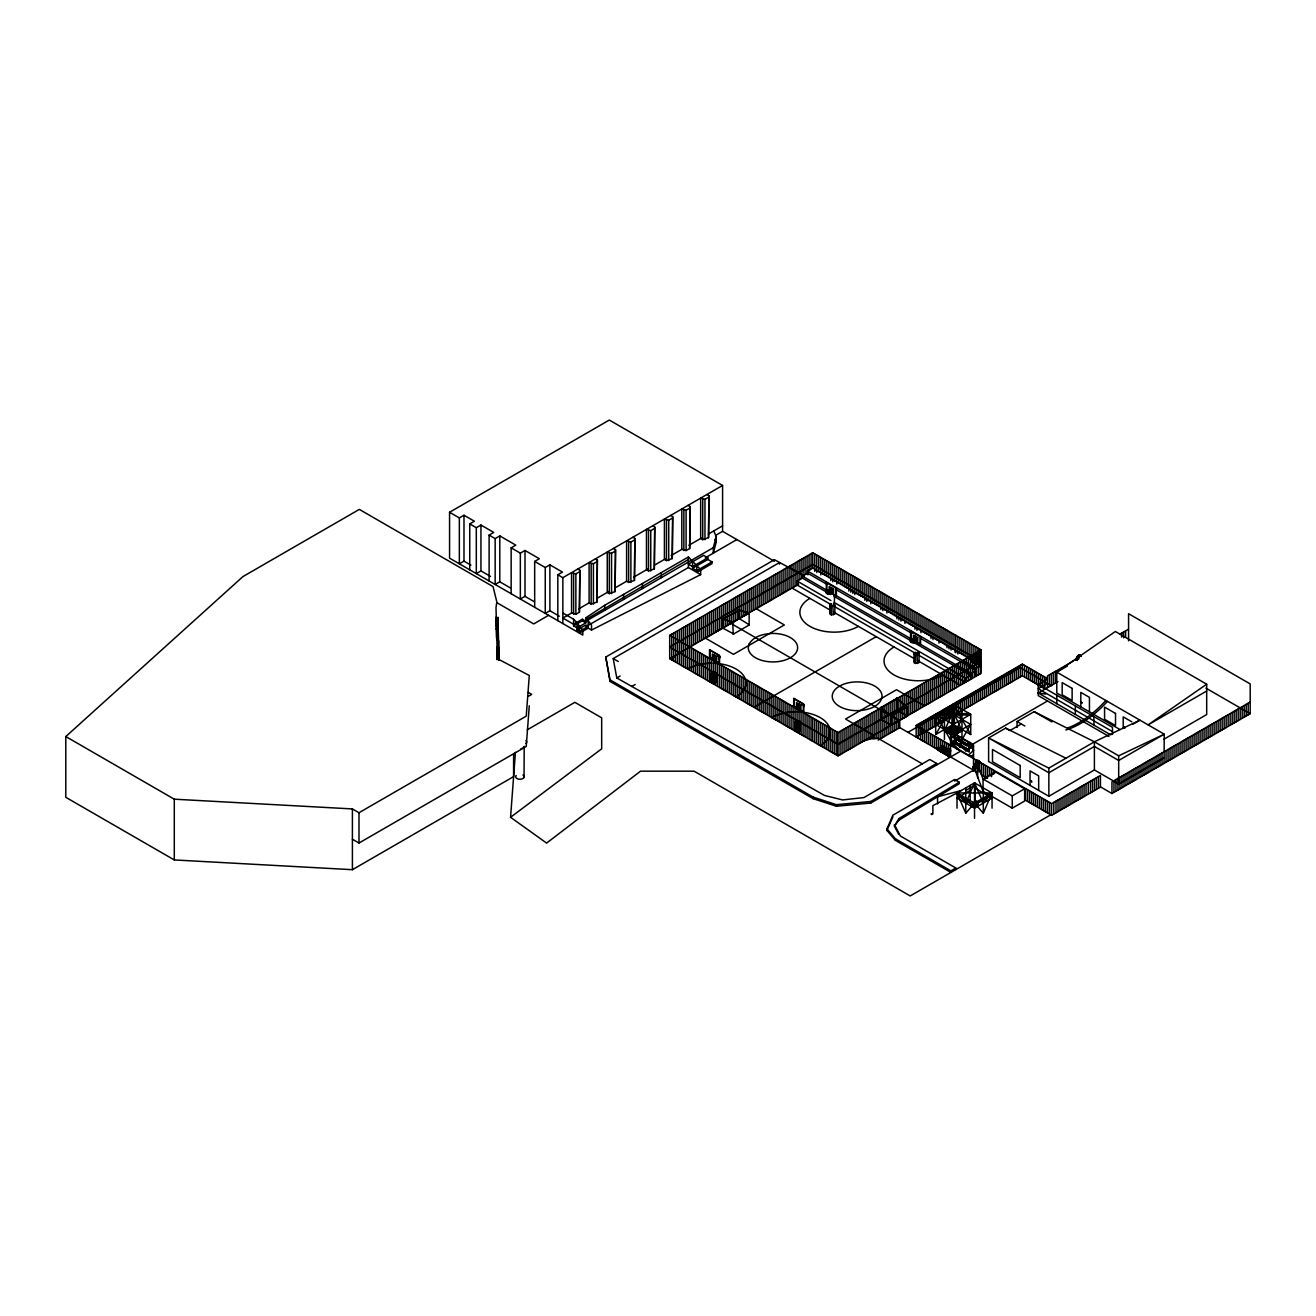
<?xml version="1.0" encoding="UTF-8"?>
<svg xmlns="http://www.w3.org/2000/svg" width="1316" height="1316" viewBox="0 0 1316 1316"><rect width="100%" height="100%" fill="white"/><g stroke="black" fill="none" stroke-linecap="round" stroke-linejoin="round"><path stroke-width="1.5" d="M497.892 622.205C497.563 618.405 499.504 627.633 495.935 624.738L497.892 624.722M498.221 634.082L498.238 632.848L498.303 634.838M498.057 625.413L498.073 624.129L498.139 629.13L496.247 628.686M498.879 655.927L498.896 654.644L498.961 659.645L497.086 659.201M498.78 653.822L498.846 654.891M498.929 658.707L498.961 659.645M495.968 618.142L495.984 617.237L496.148 624.771M496.181 624.557L496.264 629.147M1077.393 659.119L1076.603 660.204L1077.031 656.766L1078.577 658.345L1075.534 659.777L1077.13 659.217C1074.004 661.981 1078.775 651.107 1081.061 656.24L1078.939 656.635L1076.175 660.139L1077.87 659.645M738.918 618.898L739.148 610.065L749.133 613.207L749.133 624.787M1075.534 659.777L1079.219 654.825L1077.047 656.635L1078.462 657.457L1076.389 658.79L1078.117 655.631M498.106 628.012L498.139 629.13M978.709 766.767L976.373 767.754L975.172 766.34L973.182 770.88C971.882 765.797 983.414 757.144 973.198 766.784L973.182 770.88L974.646 764.859L973.198 766.784L973.182 770.88L973.807 767.129L979.268 765.649L978.15 762.704L976.373 762.046L973.083 769.301L977.508 766.257L978.15 762.704L975.666 763.264L973.856 765.682L977.048 767.425L978.709 766.767L979.268 765.649L972.919 768.544L975.814 762.803L977.525 763.79M496.296 629.426L496.51 638.128L498.386 638.112L498.353 636.845M974.712 764.629L977.508 766.257L975.288 767.952L974.07 765.797L976.883 761.98L974.399 765.155L979.219 764.76M969.662 745.991L970.698 747.998L971.307 746.715M959.15 740.398L959.742 739.526M959.348 740.02L960.252 741.977M1050.76 814.801L910.195 895.949L694.091 771.176L640.514 771.176L546.634 843.095L510.559 817.302L515.428 752.374M529.279 705.787L526.236 746.468L358.988 843.03L352.408 839.23M970.731 747.406L970.336 746.172M965.22 749.857L965.812 749.758M712.598 658.987L713.568 660.336L714.933 659.546L715.213 656.141L713.848 655.352L714.933 659.546L713.223 660.303M796.575 708.551L799.125 708.156L799.404 704.751L798.039 703.961L799.125 708.156L797.397 708.913M961.486 741.204L962.078 742.208M970.007 746.649L970.024 746.995M965.154 748.607L965.599 749.396M959.742 741.138L960.664 740.003L960.285 741.5M496.872 649.446L496.938 654.167M733.226 633.967L732.716 622.04L749.133 613.207M975.288 767.952L974.909 765.024L977.525 762.819L975.666 763.264L976.373 762.046L978.66 763.362L976.554 763.774L977.475 765.386L973.133 768.182L976.933 766.405M957.982 738.967L957.209 738.473M977.508 766.257L974.613 764.514L974.301 765.353L974.745 763.806L977.475 765.386L974.218 765.896M955.975 737.256C956.699 739.329 954.314 737.503 956.025 739.46M961.782 740.546L960.762 741.566L961.98 742.964M962.407 742.75L961.799 740.776M961.98 743.096L962.424 741.221M1076.833 658.313L1077.014 657.457L1078.758 658.921M931.843 814.62L932.09 813.452M957.489 738.062L956.567 738.227L957.357 740.283M965.73 747.981C963.756 745.859 968.675 750.334 965.549 750.778M524.196 746.32L524.048 777.411A4.277 2.468 0 0 1 519.359 779.22A4.277 2.468 0 0 1 515.642 776.769L515.79 776.144A4.277 2.468 0 0 1 516.217 775.535M723.438 628.143L722.599 628.012L733.67 633.967L749.133 625.034M833.702 594.996C835.331 596.79 834.377 609.538 831.153 604.653M881.325 719.26L880.47 719.194L890.8 724.919M896.393 710.081L897.249 710.015L881.111 718.98M915.212 653.443L917.713 654.036L916.528 652.851M960.088 747.587L960.071 743.589L959.627 744.379M953.672 736.138L954.709 738.918L955.005 737.667M954.709 738.918L955.169 737.569M954.478 738.046L954.955 736.68L955.548 738.654M954.643 737.947L954.955 736.68M714.243 660.237L714.539 655.746M798.713 704.356L798.434 708.83M955.844 739.559L956.502 737.569M950.497 750.268L942.305 745.859L940.545 746.83L949.839 752.176L950.497 750.268L948.211 748.524M716.217 536.665L716.217 542.176L713.288 553.181L713.288 547.67L716.217 536.665L713.782 530.924M938.094 748.294L938.341 747.406L949.626 753.92L950.152 757.21L938.094 750.252L938.094 748.294L950.152 755.269M713.288 547.67L585.817 621.251L582.314 619.227L573.595 624.261L562.853 618.059L571.72 612.927L575.865 614.243L579.418 612.187L579.846 570.239L577.773 569.055M579.418 612.187L579.846 570.239M596.954 561.685L593.401 563.725L589.107 562.524L589.107 602.893L591.164 604.093L596.954 602.07L597.382 560.123L595.309 558.938M596.954 602.07L597.382 560.123M615.098 551.207L611.545 553.246L607.252 552.046L607.252 592.43L609.308 593.615L615.098 591.591L615.526 549.644L613.47 548.459M615.098 591.591L615.526 549.644M634.444 540.037L630.89 542.077L626.597 540.876L626.597 581.244L628.653 582.445L634.444 580.422L634.871 538.474L632.815 537.29M634.444 580.422L634.871 538.474M654.315 528.571L650.762 530.611L646.469 529.394L646.469 569.779L648.525 570.963L654.315 568.94L654.743 527.009L652.67 525.808M654.315 568.94L654.743 527.009M672.262 518.191L668.725 520.248L664.415 519.03L664.415 559.415L666.488 560.6L672.262 558.576L672.69 516.629L670.634 515.444M672.262 558.576L672.69 516.629M671.16 555.516L681.82 549.364L686.097 550.598L689.65 548.542L690.077 506.594L688.021 505.41M689.65 548.542L690.077 506.594M708.518 497.267L704.965 499.323L700.671 498.106L700.671 538.491L702.728 539.675L708.518 537.652L708.946 495.704L706.889 494.52M708.518 537.652L708.946 495.704M954.38 746.468L950.58 737.157L952.044 732.222M960.088 746.665C958.147 747.307 962.572 748.097 960.631 744.741L959.808 744.28M951.303 738.901L952.126 736.68M932.88 813.074L932.88 805.639L957.012 792.989L971.488 803.796A1.859 1.069 60 0 0 972.639 806.724A1.859 1.069 60 0 0 973.774 805.112L974.531 803.105L992.05 792.989L992.05 808.172M949.626 753.92L949.609 749.594M940.545 746.83L940.2 751.469M957.012 792.989A38.131 31.09 5.2 0 0 965.96 800.868L967.293 801.674A38.131 31.09 5.2 0 0 971.488 803.796L972.639 803.402L973.774 805.112A38.131 1.629 88.3 0 0 973.988 805.54L974.021 805.54A38.131 1.629 88.3 0 0 974.531 803.105L965.763 813.222L956.995 792.956L992.05 792.989L983.299 803.105L974.531 782.872L965.763 803.105L957.012 792.989L974.531 782.872L992.05 792.989L983.299 813.222L974.531 803.105L957.012 792.989L957.012 808.172M886.935 828.866L895.472 838.835L950.925 870.863L950.925 872.426L895.472 840.414L886.935 830.429L886.935 828.866L892.922 815.163L954.61 779.533L959.216 782.197L959.216 783.76L898.877 820.164L894.387 826.135L898.663 834.311M886.935 830.429L892.922 816.726M962.588 742.652L961.618 742.964M970.139 745.448L970.863 745.876M956.732 738.128L957.571 740.431M965.582 743.622L967.161 743.918L966.355 745.169M966.915 743.573L965.533 744.346L967.063 745.843M1075.863 659.958L1079.877 655.681L1078.001 656.108L1078.939 656.635L1079.877 655.204L1076.998 658.263L1078.692 654.875L1081.061 656.24M966.108 750.745L965.747 747.899M935.676 734.542L953.212 704.192L970.731 714.308L970.731 734.542L935.676 714.308L935.676 734.542L970.731 714.308M944.444 739.608L944.444 709.242L970.731 724.425L953.212 734.542L961.98 719.359M970.731 724.425L961.98 739.608L961.98 709.242M971.603 757.424L973.511 754.479M733.67 633.967L732.93 633.802M894.387 826.135L898.877 818.601L959.216 782.197M1076.175 660.139L1077.804 657.836L1078.577 658.345L1077.278 658.428M712.894 658.872L712.894 660.237M797.068 707.465L796.443 708.353M948.754 748.82L947.931 755.927M971.603 744.494L973.511 750.416L968.181 755.45L972.557 755.943M65.8 736.549L242.934 576.589L359.317 509.391L493.072 586.623L496.823 601.938L496 607.63L497.382 658.658L529.279 675.486L526.236 716.167L358.988 812.729L352.408 808.929L174.288 799.19L65.8 736.549L65.8 797.315L174.288 859.94L352.408 869.695L513.602 776.621L513.602 754.282M961.848 742.471L961.387 741.138M748.936 613.717L748.969 612.45L748.82 613.684M1077.804 657.836L1076.389 658.79M510.559 817.302L601.675 748.82L601.675 717.829L574.845 702.333L527.239 729.821M712.598 673.052C710.92 675.371 717.22 674.006 713.914 672.854M796.789 707.597L797.068 708.83M796.789 721.661C795.111 723.965 801.411 722.599 798.105 721.464M897.117 710.196L907.695 715.904L891.425 724.919M1120.015 729.541L1056.781 693.022L1056.781 672.147L1115.359 631.483L1206.69 684.205L1148.095 724.869L1206.69 691.032M897.002 699.174L897.018 697.875L897.117 699.257M977.574 802.925L992.05 792.989A38.131 31.09 5.2 0 1 983.101 800.325L981.769 801.049A38.131 31.09 5.2 0 1 977.574 802.925L973.774 805.112M1078.939 656.635L1080.535 655.582M573.595 619.211L573.595 625.873L577.099 627.913L585.817 622.863L585.817 617.813L604.702 605.294L688.383 556.981L700.655 569.581L700.655 574.631L591.526 630.051L588.186 628.127L579.468 633.16L579.468 626.334L577.099 622.846L573.595 619.211L562.853 612.993M585.817 619.54L688.383 559.514M974.778 767.656L978.101 767.063M891.113 725.1L890.685 715.542L891.458 716.776L890.735 716.282L906.806 706.824L896.805 698.434L880.898 707.613L880.898 719.194M959.43 746.698L959.627 744.856M579.468 626.334L582.807 630.035L582.807 635.085L449.562 558.165L449.562 512.269L609.308 420.051L722.583 485.456L722.583 531.335L774.417 561.258L774.417 559.695L804.537 575.947M449.562 512.269L459.35 517.912L463.989 515.23L474.385 521.235L469.746 523.916L469.746 569.812M469.746 523.916L476.31 527.716L480.949 525.035L493.747 532.421L489.108 535.102L489.108 580.981M489.108 535.102L495.161 538.589L499.8 535.908L515.79 545.153L511.151 547.834L511.151 593.713M470.914 565.123L463.989 561.126L459.35 563.807L459.35 517.912M490.539 576.457L480.949 570.914L476.31 573.595L476.31 527.716M511.151 547.834L520.346 553.148L525.002 550.466L539.33 558.741L534.674 561.422L534.674 607.301M510.46 587.956L499.8 581.804L495.161 584.485L495.161 538.589M534.674 561.422L545.252 567.509L549.891 564.827L562.458 572.098L557.82 574.779L557.82 620.659M534.543 601.873L525.002 596.345L520.346 599.027L520.346 553.148M557.82 574.779L562.853 577.675L722.583 485.456M571.572 613.026L571.572 572.641L575.865 573.858L579.418 571.802M681.803 549.381L681.803 508.996L686.097 510.213L689.65 508.157M559.316 616.168L549.891 610.723L545.252 613.404L545.252 567.509M548.591 615.329L533.704 623.932L496.724 602.58M578.826 608.831L589.486 602.679M596.592 598.583L609.012 591.41M616.118 587.298L626.778 581.146M633.868 577.05L648.081 568.841M655.187 564.745L665.83 558.593M688.926 545.268L701.346 538.096M708.452 534L722.583 525.841M715.542 535.415L722.583 531.335M573.595 625.873L582.314 620.839L585.817 622.863M577.099 630.035L585.817 624.985L588.186 626.367L579.468 631.4L577.099 630.035L577.099 622.846M585.817 626.761L688.383 567.558L700.655 574.631M705.244 557.82L736.845 539.576M707.827 557.787L692.578 566.587L688.383 564.169L703.632 555.352L707.827 557.787L707.827 559.465L692.578 568.265L692.578 561.537M696.789 565.633L696.789 572.411L712.038 563.61L712.038 561.883L696.789 570.683L692.578 568.265M528.242 696.394L531.73 694.387L528.275 692.397M961.157 750.86L870.748 803.056L836.384 806.231L813.107 798.664L609.999 681.392L605.771 657.062L774.417 559.695M936.63 765.024L936.63 763.445L929.787 759.513L863.954 797.562L842.569 799.931L824.474 795.423L616.793 677.954L613.207 658.576L779.434 562.59L779.434 564.169M669.696 635.348L812.778 552.753L981.144 649.956L981.144 673.282L838.062 755.894L669.696 658.691L669.696 635.348L838.062 732.568L981.144 649.956M616.793 677.954L620.116 676.029M807.596 571.078L812.778 568.084L981.144 665.287L975.962 668.281L807.596 571.078L807.596 573.151L827.09 584.419M830.758 594.503L802.398 578.119L802.398 576.145L807.596 573.151M830.889 604.505L797.216 585.061L797.216 581.113L802.398 578.119M798.648 584.238L669.696 658.691L675.388 656.832M713.568 659.546L714.539 655.204M712.532 672.163L711.051 673.019L711.051 682.56M831.301 603.583L829.82 604.439L829.82 613.996L831.301 614.852L834.854 613.996L834.854 604.439L833.39 603.583M711.051 674.22L714.604 675.075L715.559 673.907M834.854 605.64L831.301 606.495L829.82 605.64M829.82 612.795L831.301 611.94M712.532 675.075L712.532 683.415L714.604 683.415L716.085 682.56L716.085 673.019L714.604 672.163M876.209 636.664L753.887 707.301L753.821 683.925M798.532 707.712L798.713 703.797M796.706 720.757L795.242 721.612L795.242 731.17M915.492 652.193L914.011 653.049L914.011 662.59L915.492 663.445L919.045 662.59L919.045 653.049L917.565 652.193M795.242 722.829L798.796 723.668L799.75 722.517M919.045 654.249L915.492 655.105L914.011 654.249M914.011 661.389L915.492 660.533M796.706 723.668L796.706 732.025L798.796 732.025L800.276 731.17L800.276 721.612L798.796 720.757M802.398 576.145L970.78 673.364L975.962 670.37L921.019 638.638M834.443 602.613L965.582 678.332L970.78 675.338L834.311 596.543M878.134 740.102L899.766 727.616L940.578 751.173M1045.792 689.321L1022.335 675.799L916.166 737.092L916.166 725.429L1022.335 664.119L1047.454 678.628M907.958 732.354L1020.13 667.59L1051.698 685.817M953.212 714.308L935.676 724.425L951.452 733.522M946.204 731.762L954.955 726.695L954.955 728.719M947.948 732.765L956.716 727.715L956.716 731.762M1078.462 657.671L1077.13 658.444L1077.13 660.517M1073.511 660.945L1047.47 675.98L1047.454 687.659M1119.603 634.328L1128.569 629.163M949.708 733.785L958.476 728.719M1067.424 665.995L1056.781 672.147L1164.232 734.18L1164.035 763.445M1108.977 736.466L1038.225 695.621L1038.225 684.468L1047.454 679.138M953.212 733.785L960.219 729.738M1047.454 683.399L1038.225 688.729L1112.481 731.597M953.886 742.553L954.051 740.332L955.071 741.55L954.396 742.602M953.886 742.734L954.051 740.332M958.361 737.996L958.87 741.319L959.051 738.194M956.946 739.247C958.624 740.497 956.074 739.493 958.212 739.082M1110.786 734.887L1038.225 692.989L1057.982 681.573M954.396 741.829L954.396 742.8M955.63 742.306L955.811 741.122L956.666 743.227M955.63 744.247L955.811 741.122M953.919 742.898L955.811 744.149M960.565 740.809L961.42 740.546M956.041 742.833L956.847 744.741L956.814 742.948M957.472 744.478L958.755 744.412M964.727 744.692L963.674 742.208L962.753 743.556L962.753 741.369L964.135 742.323M958.755 744.889L958.657 743.968M960.631 743.902L959.907 743.688M960.104 744.922L959.94 746.534M961.535 745.267L961.47 747.077L961.354 745.366M964.431 744.33L964.431 742.783M963.263 743.853L963.509 742.306L963.904 744.017M962.045 745.563L962.572 748.047M967.342 745.053L966.043 744.494L966.734 745.382M963.477 747.027C964.184 744.511 963.098 751.617 964.513 747.57M968.379 746.287L968.527 743.885L968.889 744.905M968.872 746.879L968.527 743.885M605.771 657.062L609.999 679.829L813.107 797.085L836.384 804.668L870.748 801.477L936.63 763.445M967.342 744.807L967.096 745.382M963.575 747.159L964.003 748.886M971.734 744.741L1047.536 700.984M965.056 749.298L965.533 750.581M968.691 746.978L969.547 747.258L969.547 745.103M968.444 748.623L969.135 751.847M967.211 749.775C970.353 751.551 965.385 746.501 967.26 750.745M969.135 748.82L968.971 751.946M1065.927 758.23L1005.687 728.11L988.612 737.963L988.612 761.487L1048.852 796.262L1094.402 769.959L1118.682 783.991L1164.232 757.687M1017.071 727.419L1017.071 721.53L1034.146 711.676L1094.402 741.796L1118.682 755.812L1164.232 734.18L1118.682 760.467L1094.402 746.452L1048.852 772.755L988.612 737.963L1048.852 768.1L1094.402 741.796L1139.952 720.165L1132.796 724.277M967.523 750.465L968.329 750.696L967.046 749.873M1021.315 723.981L1009.931 730.561L1005.687 728.11M974.037 765.797L976.11 764.596L974.646 764.859L976.357 766.044M974.531 764.991L976.11 764.81M973.495 766.948L974.778 766.208M973.083 768.643L976.11 767.606M983.726 779.467L986.868 777.641M989.994 775.831L994.797 773.068M965.763 790.455L974.531 785.405M970.155 790.455L957.012 798.039L974.531 808.172L992.05 798.039L974.531 787.922M971.488 803.796L975.288 801.609L974.531 782.872L974.531 818.289M973.774 806.626L977.574 804.438M1024.638 788.778L995.406 771.9L983.052 779.039L1012.267 795.9L1024.638 788.778L1024.638 801.016L1012.267 808.156L983.052 791.278L975.518 771.357L975.518 759.677L983.052 779.039L983.052 791.278M916.166 725.429L1051.632 803.632L1100.439 775.453L1100.439 787.133M1164.068 739.148L1206.69 714.555L1206.69 684.205M950.925 870.863L955.844 868.034L955.844 869.596M1025.592 788.597L1025.592 800.26L1051.632 815.295L1100.669 786.984L1111.954 793.515L1250.2 713.7L1250.2 683.925L1128.569 613.7L1128.569 640.826M1250.2 702.037L1111.954 781.836L1111.954 793.515M741.566 617.253L705.294 638.079L733.456 654.348L784.352 624.952L756.289 608.749M723.027 628.077L723.027 619.112L739.148 610.065M1076.998 658.263L1078.462 657.457M631.565 686.475L635.167 684.534M969.974 747.718L971.142 747.949L971.241 746.485M956.666 738.111L957.966 738.49M906.79 706.889L907.02 715.904M961.009 744.971L960.976 747.192L962.045 747.504M950.58 737.157L957.11 735.134L951.32 734.69M957.62 744.231L958.476 745.678M961.453 790.472L937.666 796.739M961.782 741.04L961.782 742.372M955.63 742.701L956.321 744.445M931.448 814.259L932.37 814.275M922.302 763.839L878.298 738.44L870.797 738.72L864.102 740.859L864.102 717.533M495.935 621.81L498.024 621.81L497.892 617.22L498.024 624.755M495.968 622.846L497.843 622.813L497.826 621.794M496.264 626.202L498.139 626.186M496.51 635.184L498.386 635.167L498.583 653.131L498.534 651.239M496.625 640.004L498.517 639.987L498.698 650.005L498.698 647.077L496.823 647.094L496.823 650.022M496.955 652.045L498.846 652.029L498.764 649.347L498.879 659.415M497.037 654.759L497.086 656.717L498.961 656.7M936.926 713.585L969.497 713.585M936.926 715.016L969.497 715.016M931.3 813.798L932.715 813.897M931.35 814.012L932.567 814.094M832.337 591.756L830.396 590.917A2.287 1.316 0 0 0 827.419 591.18A2.287 1.316 0 0 0 827.468 592.924L827.928 593.154A2.287 1.316 0 0 0 830.922 592.891A2.287 1.316 0 0 0 830.857 591.147L830.692 587.89L832.057 588.68L831.663 591.657M916.528 640.366L915.212 639.79L914.883 636.5L916.249 637.289C917.351 642.389 914.505 640.053 915.558 636.335M1038.225 692.989L1045.644 694.058M968.214 751.255L967.276 751.008M713.914 658.79L714.933 659.546M798.105 707.399L799.125 708.156M723.027 619.112L733.226 622.386M738.44 619.178C738.983 618.52 739.477 618.454 748.82 624.606M970.139 745.596L971.011 746.057M967.211 748.705L968.066 749.594M966.882 745.777L965.697 743.968M958.542 744.28L957.176 743.195L958.295 745.629M967.507 751.156L968.148 750.794M1205.917 688.12L1250.2 713.7M1131.842 721.842L1123.206 716.858L1123.206 727.748M1038.225 684.468L1112.481 727.337L1112.481 734.427M835.956 589.535L912.153 633.522M1034.146 711.676L1051.879 721.908M797.216 581.113L830.889 600.557M834.443 606.561L965.582 682.28L965.582 678.332M832.864 606.199L833.39 614.852M917.038 654.792L917.565 663.445M792.035 588.055L830.659 610.361M833.39 611.94L914.85 658.971M917.565 660.533L960.4 685.274M1017.071 721.53L1024.868 726.037M707.827 559.465L712.038 561.883M924.605 705.935L896.541 689.732L845.546 719.046L873.725 735.315L873.725 738.621M960.219 731.762L951.452 726.695L951.452 728.719M958.476 732.765L949.708 727.715L949.708 731.762M947.948 728.719L956.716 733.785M956.419 735.348L970.089 743.244M946.204 729.738L954.955 734.789L961.98 730.742L954.445 714.308L951.978 714.308L944.444 730.742L951.452 734.789M957.456 744.33L958.739 745.152M956.156 744.543L956.666 743.425M955.745 747.768L968.51 755.137M732.815 622.139L733.654 622.633M880.486 707.366L881.325 707.86M730.857 623.373L899.239 720.576L899.239 727.913M950.333 750.893L941.401 745.744L941.401 752.16M950.563 751.617L940.874 746.024L940.874 751.864M949.264 752.917L940.2 747.685L939.558 751.107M942.569 752.341L977.525 772.508L977.525 766.669M713.009 659.184L709.949 657.424L709.949 650.285L719.145 655.598L719.145 662.721L714.539 660.467L719.556 663.379L719.556 655.401L709.521 649.611L709.521 657.572L712.861 659.513M797.183 707.794L794.14 706.034L794.14 698.895L803.319 704.192L803.319 711.314L798.713 709.077L803.731 711.972L803.731 703.994L793.696 698.204L793.696 706.182L797.052 708.107M714.604 680.504L716.085 681.359M798.796 729.113L800.276 729.969M613.207 658.576L618.273 661.504M955.844 868.034L900.374 836.005L894.387 824.573M802.546 704.619L802.48 704.57A2.287 1.316 0 0 0 801.987 704.373M718.355 656.01L718.289 655.96A2.287 1.316 0 0 0 717.796 655.763M964.76 742.471L965.253 743.573M954.429 742.964L954.906 743.803M880.898 707.613L891.113 716.134M960.055 741.846L959.331 740.579M957.505 738.292L958.048 739.181M958.328 743.425L957.061 743.31L957.077 744.675M961.585 742.734L960.943 741.467M951.665 743.885L957.11 749.051M965.138 749.692L964.825 748.705M967.178 741.566L971.175 745.514M953.458 744.214L958.509 749.347M973.511 746.6L969.695 742.405L973.511 750.416M585.817 617.813L591.526 624.985L591.526 630.051M964.957 742.635L965.253 745.004M967.079 750.548L966.717 749.626M969.991 747.439L969.645 746.238M970.731 734.542L953.212 704.192L953.212 734.542M935.676 714.308L951.271 741.286M714.999 539.297L716.217 542.176M950.58 741.221L952.751 746.55M964.793 749.232L964.793 748.195M973.972 804.323L974.021 807.004M973.215 804.092L973.281 804.273A1.859 1.069 60 0 0 971.981 803.517M937.518 796.377L937.601 803.895M953.853 736.039L954.33 738.49M964.496 747.389L964.348 749.281M975.172 798.598L975.041 795.588A38.131 1.629 88.3 0 1 974.531 782.872M498.386 643.063L498.353 640.53M498.386 645.991L498.303 639.231M498.172 637.635L498.221 639.543L498.188 629.097L498.386 635.167M498.78 657.408L498.846 659.974M1248.193 703.188L1248.193 714.851M1246.186 704.34L1246.186 716.003M1244.179 705.491L1244.179 717.171M1242.172 706.659L1242.172 718.322M1240.182 707.811L1240.182 719.474M1238.175 708.962L1238.175 720.642M1236.168 710.13L1236.168 721.793M1234.161 711.282L1234.161 722.945M1232.171 712.433L1232.171 724.113M1230.164 713.601L1230.164 725.264M1228.157 714.753L1228.157 726.416M1226.15 715.904L1226.15 727.567M1224.16 717.072L1224.16 728.735M1222.153 718.223L1222.153 729.886M1220.146 719.375L1220.146 731.038M1218.139 720.526L1218.122 732.206M1216.116 721.694L1216.116 733.374M1214.109 722.862L1214.109 734.525M1212.118 724.014L1212.118 735.677M1210.111 725.165L1210.111 736.845M1208.104 726.333L1208.104 737.996M1206.098 727.485L1206.098 739.148M1204.091 728.636L1204.091 740.316M1202.1 729.804L1202.1 741.467M1200.093 730.956L1200.093 742.619M1198.086 732.107L1198.086 743.77M1196.08 733.275L1196.08 744.938M1194.089 734.427L1194.089 746.09M1192.082 735.578L1192.082 747.241M1190.075 736.73L1190.075 748.409M1188.068 737.898L1188.068 749.561M1186.078 739.049L1186.078 750.712M1184.071 740.201L1184.071 751.88M1182.064 741.369L1182.064 753.032M1180.057 742.52L1180.057 754.183M1178.05 743.672L1178.05 755.351M1176.06 744.84L1176.06 756.503M1174.053 745.991L1174.053 757.654M1172.046 747.143L1172.046 758.806M1170.039 748.31L1170.039 759.974M1168.049 749.462L1168.049 761.125M1166.042 750.614L1166.042 762.277M1162.028 752.933L1162.028 764.596M1160.021 754.084L1160.021 765.748M1158.031 755.236L1158.031 766.915M1156.024 756.404L1156.024 768.067M1154.017 757.555L1154.017 769.218M1152.01 758.707L1152.01 770.386M1150.02 759.875L1150.02 771.538M1148.013 761.026L1148.013 772.689M1146.006 762.178L1146.006 773.841M1143.999 763.329L1143.999 775.009M1141.992 764.497L1141.992 776.16M1140.001 765.649L1140.001 777.312M1137.995 766.8L1137.995 778.48M1135.988 767.968L1135.988 779.631M1133.981 769.12L1133.981 780.783M1131.99 770.271L1131.99 781.951M1129.983 771.439L1129.983 783.102M1127.976 772.591L1127.976 784.254M1125.97 773.742L1125.97 785.405M1125.624 630.874L1125.624 636.697M1123.979 774.91L1123.979 786.573M1123.617 632.025L1123.617 637.849M1121.972 776.062L1121.972 787.725M1121.61 633.177L1121.61 637.076M1119.965 777.213L1119.965 788.876M1118.682 755.812L1118.682 783.991M1117.958 778.365L1117.958 790.044M1115.952 779.533L1115.952 791.196M1113.961 780.684L1113.961 792.347M1098.432 776.621L1098.432 788.284M1096.425 777.772L1096.425 789.435M1094.402 741.796L1094.402 769.959M1094.435 778.924L1094.435 790.587M1093.909 716.611L1093.909 725.132M1092.428 780.075L1092.428 791.755M1090.421 781.243L1090.421 792.906M1089.451 711.874L1089.451 697.365L1080.814 692.38L1080.814 706.889M1088.233 782.494L1088.233 794.173M1086.045 783.76L1086.045 795.423M1084.055 784.912L1084.055 796.591M1082.048 786.08L1082.048 797.743M1080.041 787.231L1080.041 798.894M1078.034 788.383L1078.034 800.062M1076.027 789.551L1076.027 801.214M1075.353 705.902L1075.353 714.423M1074.037 790.702L1074.037 802.365M1072.03 791.854L1072.03 803.533M1070.023 793.022L1070.023 804.685M1068.016 794.173L1068.016 805.836M1066.026 795.325L1066.026 806.988M1064.019 796.476L1064.019 808.156M1062.012 797.644L1062.012 809.307M1060.005 798.796L1060.005 810.459M1058.015 799.947L1058.015 811.627M1056.797 695.177L1056.797 703.698M1056.008 801.115L1056.008 812.778M1055.481 671.357L1055.481 683.02M1053.82 802.365L1053.82 814.045M1053.474 672.509L1053.474 684.188M1051.632 803.632L1051.632 815.295M1051.484 673.677L1051.484 685.34M1049.477 674.828L1049.477 686.491M1049.625 802.48L1049.625 814.143M1048.852 768.1L1048.852 796.262M1047.635 801.312L1047.635 812.992M1045.628 800.161L1045.628 811.824M1044.74 677.066L1044.74 688.729M1043.621 799.009L1043.621 810.672M1042.733 675.898L1042.733 687.577M1041.614 797.858L1041.614 809.521M1040.726 674.746L1040.726 686.409M1039.624 796.69L1039.624 808.353M1038.719 673.595L1038.719 685.258M1038.669 790.39L1038.669 775.864L1030.05 770.88L1030.05 785.405M1037.617 795.538L1037.617 807.202M1036.728 672.427L1036.728 684.106M1035.61 794.387L1035.61 806.05M1034.721 671.275L1034.721 682.938M1033.603 793.219L1033.603 804.899M1032.715 670.124L1032.715 681.787M1031.596 792.067L1031.596 803.731M1030.708 668.956L1030.708 680.635M1029.605 790.916L1029.605 802.579M1028.717 667.804L1028.717 679.467M1027.599 789.748L1027.599 801.428M1026.71 666.653L1026.71 678.316M1024.522 665.386L1024.522 677.049M1022.335 664.119L1022.335 675.799M1020.328 665.287L1020.328 676.95M1018.337 666.439L1018.337 678.102M1016.33 667.59L1016.33 679.27M1014.323 668.758L1014.323 680.421M1012.317 669.91L1012.317 681.573M1012.267 795.9L1012.267 808.156M1010.326 671.061L1010.326 682.741M1008.319 672.229L1008.319 683.892M1006.312 673.381L1006.312 685.044M1004.305 674.532L1004.305 686.195M1002.298 675.7L1002.298 687.363M1000.308 676.852L1000.308 688.515M998.301 678.003L998.301 689.666M996.294 679.155L996.294 690.834M994.287 680.323L994.287 691.986M993.547 770.09L993.547 773.989M992.297 681.474L992.297 693.137M991.54 768.939L991.54 776.72M990.29 682.626L990.29 694.305M989.533 767.787L989.533 775.552M988.283 683.794L988.283 695.457M987.526 766.619L987.526 778.299L981.522 774.828L981.522 763.148M986.276 684.945L986.276 696.608M985.536 765.468L985.536 777.131M984.286 686.097L984.286 697.776M983.529 764.316L983.529 775.979M983.299 787.922L983.299 813.222M982.279 687.265L982.279 698.928M982.23 802.25L982.23 799.733A4.03 3.29 5.2 0 0 979.894 801.329M980.305 650.433L980.305 673.776M980.272 688.416L980.272 700.079M979.91 649.232L979.91 666.735M979.515 761.997L979.515 771.719M978.314 651.601L978.314 674.927M978.265 689.568L978.265 701.231M977.903 648.081L977.903 663.626M977.656 766.159L977.656 778.019M976.308 652.752L976.308 676.079M976.258 690.736L976.258 702.399M975.962 668.281L975.962 676.276M975.896 646.913L975.896 664.415M975.041 798.121L975.041 795.588L975.074 797.183A38.131 1.629 88.3 0 0 975.288 801.609M974.301 653.904L974.301 677.246M974.268 691.887L974.268 703.55M973.889 645.761L973.889 663.264M972.294 655.072L972.294 678.398M972.261 693.038L972.261 704.702M971.882 644.61L971.882 662.112M970.78 673.364L970.78 679.286M970.303 656.223L970.303 679.55M970.254 694.19L970.254 705.87M970.155 785.405L970.155 800.572M969.892 643.458L969.892 659.003M968.296 657.375L968.296 680.717M968.247 695.358L968.247 707.021M967.885 642.29L967.885 657.852M966.832 802.859L966.832 800.325A4.03 3.29 5.2 0 1 969.168 802.053M966.289 658.526L966.289 681.869M966.257 696.509L966.257 708.173M965.878 641.139L965.878 656.7M965.763 787.922L965.763 813.222M964.283 659.694L964.283 683.02M964.25 697.661L964.25 709.34M963.871 639.987L963.871 655.533M962.917 741.27L962.917 743.458M962.967 746.106L962.786 748.376M962.276 660.846L962.276 684.188M962.243 698.829L962.243 710.492M962.391 745.975L962.391 748.146M961.881 638.819L961.881 654.381M960.285 661.997L960.285 685.34M960.236 699.98L960.236 711.643M959.874 637.668L959.874 653.23M958.87 738.292L958.87 741.319M958.525 737.898L958.525 740.924M958.278 663.165L958.278 686.491M958.229 701.132L958.229 712.795M957.867 636.516L957.867 654.019M956.271 664.317L956.271 687.643M956.238 702.3L956.238 713.963M955.86 635.348L955.86 652.851M955.021 634.871L955.021 652.374M954.955 730.742L954.955 732.765M954.61 779.533L954.61 781.112L973.511 770.189L973.511 744.609L950.58 731.367L950.58 756.963M954.445 704.899L954.445 723.701M954.264 665.468L954.264 688.811M954.232 703.451L954.232 715.114M953.031 633.72L953.031 649.265M952.274 666.636L952.274 689.962M952.225 704.603L952.225 716.266M951.978 704.899L951.978 723.701M951.452 730.742L951.452 732.765M951.024 632.552L951.024 650.055M950.267 667.788L950.267 691.114M950.218 705.754L950.218 717.434M950.333 749.955L950.333 751.798M949.839 749.89L949.839 752.176M949.264 749.117L949.264 756.7M949.017 631.4L949.017 648.903M948.589 744.132L948.754 756.404M948.26 668.939L948.26 692.282M948.342 748.409L948.342 756.174M948.227 706.922L948.227 718.585M947.01 630.249L947.01 647.752M946.582 742.981L946.582 754.644M946.253 670.107L946.253 693.433M946.22 708.074L946.22 719.737M946.171 748.491L946.171 754.923M945.003 629.081L945.003 644.643M945.053 747.718L945.053 754.265M944.575 741.829L944.575 751.93M944.263 671.259L944.23 694.601M944.214 709.225L944.214 720.905M943.901 746.978L943.901 753.607M943.013 627.929L943.013 643.491M942.569 740.661L942.569 750.762M942.223 672.427L942.223 695.753M942.305 745.859L942.305 752.686M942.207 710.393L942.207 722.056M941.006 626.778L941.006 642.34M940.578 739.51L940.578 747.587M940.233 673.578L940.233 696.921M940.2 711.545L940.2 723.208M938.999 625.626L938.999 643.113M938.571 738.358L938.571 750.021M938.226 674.73L938.226 698.072M938.209 712.696L938.209 724.376M938.341 747.406L938.341 750.4M936.992 624.458L936.992 640.02M936.564 737.19L936.564 748.87M936.219 675.898L936.219 699.224M936.202 713.864L936.202 725.527M935.002 623.307L935.002 638.869M934.557 736.039L934.557 747.702M934.212 677.049L934.212 700.392M934.195 715.016L934.195 726.679M932.995 622.155L932.995 639.658M932.55 734.887L932.55 746.55M932.222 678.201L932.222 701.543M932.189 716.167L932.189 727.83M930.988 620.987L930.988 638.49M930.56 733.736L930.56 745.399M930.215 679.369L930.215 702.695M930.198 717.335L930.198 728.998M928.981 619.836L928.981 635.398M928.553 732.568L928.553 744.231M928.208 680.52L928.208 703.846M928.191 718.487L928.191 730.15M926.974 618.685L926.974 634.23M926.546 731.416L926.546 743.079M926.201 681.672L926.201 705.014M926.184 719.638L926.184 731.301M924.983 617.517L924.983 633.078M924.539 730.265L924.539 741.928M924.194 682.84L924.194 706.166M924.177 720.79L924.177 732.469M922.977 616.365L922.977 631.927M922.549 729.097L922.549 740.776M922.203 683.991L922.203 707.317M922.187 721.958L922.187 733.621M920.97 615.214L920.97 632.716M920.575 636.533L920.575 644.511L910.54 638.721L910.54 630.742M920.542 727.945L920.542 739.608M920.164 643.869L920.164 636.73L910.985 631.433L910.985 638.573M920.197 685.143L920.197 708.485M920.18 723.109L920.18 734.772M918.946 614.046L918.963 629.607M918.19 686.31L918.19 709.637M918.173 724.261L918.354 738.358M916.939 612.878L916.939 630.38M916.183 687.462L916.183 710.788M915.492 655.105L915.492 663.445M914.949 611.726L914.949 629.229M914.192 688.613L914.192 711.956M912.942 610.575L912.942 626.136M912.185 689.765L912.185 713.107M910.935 609.423L910.935 624.968M910.178 690.933L910.178 714.259M908.928 608.255L908.928 623.817M908.172 692.084L908.172 715.427M906.921 607.104L906.921 622.665M906.181 693.236L906.181 716.578M904.931 605.952L904.931 623.439M904.174 694.404L904.174 717.73M902.924 604.784L902.924 620.346M902.167 695.555L902.167 718.881M900.917 603.633L900.917 621.136M900.16 696.707L900.16 720.049M899.766 720.28L899.766 727.616M898.91 602.481L898.91 619.984M898.877 818.601L898.877 820.164M898.154 697.875L898.154 728.538M896.92 601.313L896.92 618.816M896.805 698.434L896.805 710.015M896.163 699.026L896.163 729.689M895.472 838.835L895.472 840.414M894.913 600.162L894.913 615.724M894.156 700.178L894.156 730.857M892.906 599.01L892.906 614.556M892.149 701.346L892.149 732.009M890.899 597.842L890.899 613.404M890.142 702.497L890.142 733.16M888.892 596.691L888.892 612.253M888.152 703.649L888.152 734.328M886.902 595.539L886.902 613.042M886.145 704.8L886.145 735.48M884.895 594.388L884.895 609.933M884.138 705.968L884.138 736.631M882.888 593.22L882.888 610.723M882.131 707.12L882.131 737.799M880.881 592.068L880.881 609.571M880.124 708.271L880.124 738.95M878.891 590.917L878.891 606.462M878.134 709.439L878.134 738.44M876.884 589.749L876.884 605.311M876.127 710.591L876.127 738.523M874.877 588.597L874.877 604.159M874.12 711.742L874.12 738.605M872.87 587.446L872.87 602.991M872.113 712.91L872.113 738.671M870.863 586.278L870.863 603.781M870.748 801.477L870.748 803.056M870.123 714.062L870.123 738.934M868.873 585.126L868.873 600.688M868.116 715.213L868.116 739.576M866.866 583.975L866.866 601.478M866.109 716.365L866.109 740.217M864.859 582.824L864.859 600.31M862.852 581.656L862.852 597.217M862.112 718.684L862.112 742.027M860.861 580.504L860.861 596.066M860.105 719.836L860.105 743.178M858.855 579.353L858.855 594.898M858.098 721.004L858.098 744.33M856.848 578.185L856.848 593.746M856.091 722.155L856.091 745.481M854.841 577.033L854.841 594.536M854.084 723.307L854.084 746.649M852.85 575.882L852.85 593.384M852.094 724.474L852.094 747.801M850.843 574.714L850.843 592.216M850.087 725.626L850.087 748.952M848.836 573.562L848.836 591.065M848.08 726.777L848.08 750.12M846.83 572.411L846.83 587.956M846.073 727.945L846.073 751.271M844.823 571.243L844.823 586.804M844.082 729.097L844.082 752.423M842.832 570.091L842.832 585.653M842.075 730.248L842.075 753.591M840.825 568.94L840.825 584.501M840.069 731.4L840.069 754.742M838.818 567.788L838.818 583.333M838.062 732.568L838.062 755.894M836.812 566.62L836.812 584.123M836.812 731.844L836.812 755.17M836.4 587.939L836.4 595.918L826.366 590.127L826.366 582.149M836.384 804.668L836.384 806.231M835.989 595.26L835.989 588.137L826.793 582.824L826.793 589.963M834.821 565.469L834.821 581.03M834.821 730.693L834.821 754.019M832.814 564.317L832.814 581.82M832.814 729.525L832.814 752.867M831.383 587.742L831.383 591.526M831.301 606.495L831.301 614.852M830.807 563.149L830.807 580.652M830.807 728.373L830.807 751.716M828.8 561.998L828.8 577.56M828.8 727.222L828.8 750.548M826.793 560.846L826.793 576.392M826.793 726.054L826.793 749.396M824.803 559.678L824.803 575.24M824.803 724.902L824.803 748.245M822.796 558.527L822.796 574.089M822.796 723.751L822.796 747.077M820.789 557.375L820.789 574.878M820.789 722.583L820.789 745.925M818.782 556.224L818.782 571.769M818.782 721.431L818.782 744.774M816.792 555.056L816.792 572.559M816.792 720.28L816.792 743.606M814.785 553.904L814.785 571.407M814.785 719.128L814.785 742.454M813.107 797.085L813.107 798.664M812.778 552.753L812.778 568.298M812.778 717.96L812.778 741.303M811.939 553.23L811.939 568.578M811.939 717.483L811.939 740.809M809.932 554.381L809.932 569.729M809.932 716.332L809.932 739.658M807.942 555.549L807.942 574.878M807.942 715.164L807.942 738.506M805.935 556.701L805.935 574.121M805.935 714.012L805.935 737.338M803.928 557.852L803.928 575.273M803.928 712.861L803.928 736.187M801.921 559.02L801.921 578.398M801.921 711.693L801.921 735.035M799.914 560.172L799.914 579.55M799.914 710.541L799.914 733.884M798.796 723.668L798.796 732.025M797.924 561.323L797.924 584.666M797.924 709.39L797.924 732.716M795.917 562.475L795.917 585.817M795.917 708.222L795.917 731.564M793.91 563.643L793.91 586.969M793.91 707.07L793.91 730.413M791.903 564.794L791.903 588.137M791.903 705.919L791.903 729.245M789.913 565.946L789.913 589.288M789.913 704.767L789.913 728.093M787.906 567.114L787.906 590.44M787.906 703.599L787.906 726.942M785.899 568.265L785.899 591.591M785.899 702.448L785.899 725.774M783.892 569.417L783.892 592.759M783.892 701.296L783.892 724.623M781.901 570.585L781.901 593.911M781.901 700.128L781.901 723.471M779.894 571.736L779.894 595.062M779.894 698.977L779.894 722.303M777.888 572.888L777.888 596.23M777.888 697.825L777.888 721.152M775.881 574.056L775.864 597.398M775.864 696.658L775.881 720M773.857 575.224L773.857 598.55M773.857 695.49L773.857 718.832M771.85 576.375L771.85 599.701M771.85 694.338L771.85 717.664M769.86 577.527L769.86 600.869M769.86 693.187L769.86 716.513M767.853 578.678L767.853 602.021M767.853 692.019L767.853 715.361M765.846 579.846L765.846 603.172M765.846 690.867L765.846 714.21M763.839 580.998L763.839 604.34M763.839 689.716L763.839 713.042M761.832 582.149L761.832 605.492M761.832 688.548L761.832 711.89M759.842 583.317L759.842 606.643M759.842 687.396L759.842 710.739M757.835 584.469L757.835 607.795M757.835 686.245L757.835 709.571M755.828 585.62L755.828 608.963M755.828 685.093L755.828 708.419M753.821 586.788L753.821 610.114M751.831 587.939L751.831 611.266M751.831 682.774L751.831 706.1M749.824 589.091L749.824 612.433M749.824 681.622L749.824 704.948M747.817 590.259L747.817 613.585M747.817 680.454L747.817 703.797M745.81 591.41L745.81 614.736M745.81 679.303L745.81 702.645M743.82 592.562L743.82 615.904M743.82 678.151L743.82 701.477M741.813 593.713L741.813 617.056M741.813 676.983L741.813 700.326M739.806 594.881L739.806 618.207M739.806 675.832L739.806 699.174M737.799 596.033L737.799 619.375M737.799 674.68L737.799 698.006M735.792 597.184L735.792 620.527M735.792 673.529L735.792 696.855M733.802 598.352L733.802 621.678M733.802 672.361L733.802 695.703M731.795 599.504L731.795 622.83M731.795 671.209L731.795 694.535M729.788 600.655L729.788 623.998M729.788 670.058L729.788 693.384M727.781 601.823L727.781 625.149M727.781 668.89L727.781 692.232M725.79 602.975L725.79 626.301M725.79 667.738L725.79 691.065M723.784 604.126L723.784 627.469M723.784 666.587L723.784 689.913M721.777 605.278L721.777 628.62M721.777 665.419L721.777 688.761M719.77 606.446L719.77 629.772M719.77 664.267L719.77 687.61M717.763 607.597L717.763 630.94M717.763 663.116L717.763 686.442M715.772 608.749L715.772 632.091M715.772 661.948L715.772 685.291M714.604 675.075L714.604 683.415M713.765 609.917L713.765 633.243M713.765 660.797L713.765 684.139M711.759 611.068L711.759 634.411M711.759 659.645L711.759 682.971M709.752 612.22L709.752 635.562M709.752 658.494L709.752 681.82M707.761 613.388L707.761 636.714M707.761 657.326L707.761 680.668M705.754 614.539L705.754 637.865M705.754 656.174L705.754 679.5M704.965 499.323L704.965 539.692M703.747 615.691L703.747 639.033M703.747 655.023L703.747 678.349M702.728 499.29L702.728 539.675M701.741 616.859L701.741 640.185M701.741 653.855L701.741 677.197M699.734 618.01L699.734 641.336M699.734 652.703L699.734 676.029M697.743 619.162L697.743 642.504M697.743 651.552L697.743 674.878M695.736 620.313L695.736 643.656M695.736 650.384L695.736 673.726M693.729 621.481L693.729 644.807M693.729 649.232L693.729 672.575M691.722 622.633L691.722 645.975M691.722 648.081L691.722 671.407M689.732 623.784L689.732 670.255M688.383 556.981L688.383 567.558M687.725 624.952L687.725 669.104M686.097 510.213L686.097 550.598M685.718 626.103L685.718 667.936M683.859 510.18L683.859 550.565M683.711 627.255L683.711 666.784M681.721 628.423L681.721 665.633M679.714 629.574L679.714 664.465M677.707 630.726L677.707 663.313M675.7 631.894L675.7 662.162M673.693 633.045L673.693 661.01M671.703 634.197L671.703 659.842M668.725 520.248L668.725 560.632M666.488 520.215L666.488 560.6M661.339 572.608L661.339 577.658M650.762 530.611L650.762 570.996M648.525 530.595L648.525 570.963M642.455 583.498L642.455 588.565M630.89 542.077L630.89 582.462M628.653 542.06L628.653 582.445M623.57 594.404L623.57 599.454M611.545 553.246L611.545 593.631M609.999 679.829L609.999 681.392M609.308 553.23L609.308 593.615M604.702 605.294L604.702 610.361M593.401 563.725L593.401 604.11M591.164 563.709L591.164 604.093M588.186 621.3L588.186 628.127M582.314 619.227L582.314 620.839M575.865 573.858L575.865 614.243M573.628 573.825L573.628 614.21M562.853 577.675L562.853 623.57M549.891 564.827L549.891 610.723M525.002 550.466L525.002 596.345M499.8 535.908L499.8 581.804M497.086 656.717L497.086 659.661M480.949 525.035L480.949 570.914M463.989 515.23L463.989 561.126M358.988 812.729L358.988 843.03M352.408 808.929L352.408 869.695M174.288 799.19L174.288 859.94M1105.868 700.49A107.534 56.489 -64.1 0 1 1067.654 727.978M1107.43 701.379A107.534 56.489 -64.1 0 1 1065.828 729.952M713.568 663.231A34.265 19.789 0 0 1 743.77 675.898A34.265 19.789 0 0 1 736.022 696.986M687.561 669.005A34.265 19.789 0 0 1 711.792 663.215M797.759 711.841A34.265 19.789 0 0 1 827.961 724.507A34.265 19.789 0 0 1 820.197 745.58M771.735 717.598A34.265 19.789 0 0 1 795.966 711.808M525.956 740.53A5.264 3.043 0 0 1 525.956 743.573M522.945 775.025A4.277 2.468 0 0 1 524.196 776.769M524.048 746.962A4.277 2.468 0 0 1 521.021 748.705M858.361 626.35A34.265 19.789 0 0 1 809.899 626.35A34.265 19.789 0 0 1 809.899 598.369M942.536 674.96A34.265 19.789 0 0 1 894.074 674.96A34.265 19.789 0 0 1 894.074 646.979M801.74 703.797A3.125 1.81 0 0 1 803.648 706.445M800.128 707.284A3.125 1.81 0 0 1 797.907 706.018M803.648 704.998A3.125 1.81 0 0 1 803.648 706.807M800.128 707.646A3.125 1.81 0 0 1 797.907 706.363M801.74 704.159A3.125 1.81 0 0 1 803.138 704.619M717.549 655.204A3.125 1.81 0 0 1 718.964 658.214M715.937 658.691A3.125 1.81 0 0 1 713.716 657.408M717.549 655.549A3.125 1.81 0 0 1 718.964 658.576M715.937 659.036A3.125 1.81 0 0 1 713.716 657.77M975.403 802.102A1.859 1.069 60 0 1 976.604 801.28A1.859 1.069 60 0 1 978.018 803.336A1.859 1.069 60 0 1 977.064 804.52M975.107 802.266A1.859 1.069 60 0 1 977.081 802.086A1.859 1.069 60 0 1 977.081 804.718M975.83 762.277L976.702 760.418L975.83 762.277M722.517 618.717L723.422 619.737L722.649 618.717M738.638 609.653L739.724 610.673L738.638 609.653M977.163 762.869L980.354 761.98L976.817 762.935L978.331 760.22L977.081 762.967M1031.053 781.062L1031.859 782.066L1031.102 780.964M1081.439 702.168L1082.015 702.909L1081.439 702.168M1123.913 726.629L1124.867 727.814L1123.913 726.629M977.952 763.247L981.259 763.05L977.952 763.247M906.296 706.33L907.234 707.416L906.362 706.231M749.117 643.985L748.278 647.669A24.675 14.246 0 0 0 772.953 661.932A24.675 14.246 0 0 0 797.628 647.669A24.675 14.246 0 0 0 772.953 633.424C764.201 633.703 753.887 635.858 749.117 643.985M977.278 761.816L976.34 762.671L977.196 760.155L977.278 761.816M976.867 762.573L979.285 760.763L976.867 762.573M975.436 764.991L974.399 765.155L975.436 764.991M881.819 698.237C878.743 706.922 868.527 709.686 860.269 710.541A24.905 14.377 0 0 1 835.512 703.402A24.905 14.377 0 0 1 837.453 687.462L842.075 684.83A24.905 14.377 0 0 1 869.712 683.859A24.905 14.377 0 0 1 881.819 698.237M812.778 564.416L669.696 647.028L838.062 744.231L981.144 661.619L812.778 564.416M953.212 725.692L944.444 730.742A124.082 101.316 0 0 0 961.98 730.742L953.212 725.692M830.857 591.493L830.396 591.279A2.287 1.316 0 0 0 827.419 591.542A2.287 1.316 0 0 0 827.468 593.286L827.928 593.5A2.287 1.316 0 0 0 830.922 593.253A2.287 1.316 0 0 0 830.857 591.493M915.048 639.757L914.587 639.527A2.287 1.316 0 0 0 911.593 639.79A2.287 1.316 0 0 0 911.659 641.534L912.12 641.747A2.287 1.316 0 0 0 915.097 641.501A2.287 1.316 0 0 0 915.048 639.757M915.048 640.102L914.587 639.889A2.287 1.316 0 0 0 911.593 640.135A2.287 1.316 0 0 0 911.659 641.879L912.12 642.109A2.287 1.316 0 0 0 915.097 641.846A2.287 1.316 0 0 0 915.048 640.102M1072.129 688.383L1062.177 682.626L1062.177 694.766L1072.129 700.507L1072.129 688.383M1115.524 713.437L1104.568 707.103L1104.568 719.243L1115.524 725.56L1115.524 713.437M833.571 589.009L829.179 586.475L829.179 590.275L833.571 592.792L833.571 589.009M917.762 637.602L913.37 635.085L913.37 638.869L917.762 641.402L917.762 637.602M1020.18 765.501L992.494 749.511L992.494 761.717L1020.18 777.707L1020.18 765.501M716.726 656.47L712.334 653.937L712.334 657.72L716.726 660.254L716.726 656.47M800.918 705.063L796.525 702.53L796.525 706.33L800.918 708.863L800.918 705.063M911.791 642.208A3.125 1.81 0 0 0 916.479 640.645A3.125 1.81 0 0 0 911.791 639.082A3.125 1.81 0 0 0 911.791 642.208M911.791 642.553A3.125 1.81 0 0 0 916.479 640.991A3.125 1.81 0 0 0 911.791 639.428A3.125 1.81 0 0 0 911.791 642.553M827.6 593.598A3.125 1.81 0 0 0 832.288 592.035A3.125 1.81 0 0 0 827.6 590.473A3.125 1.81 0 0 0 827.6 593.598M827.6 593.96A3.125 1.81 0 0 0 832.288 592.397A3.125 1.81 0 0 0 827.6 590.818A3.125 1.81 0 0 0 827.6 593.96M971.027 804.619A1.859 1.069 60 0 0 973.001 807.07A1.859 1.069 60 0 0 973.001 804.454A1.859 1.069 60 0 0 971.027 804.619"/></g></svg>
